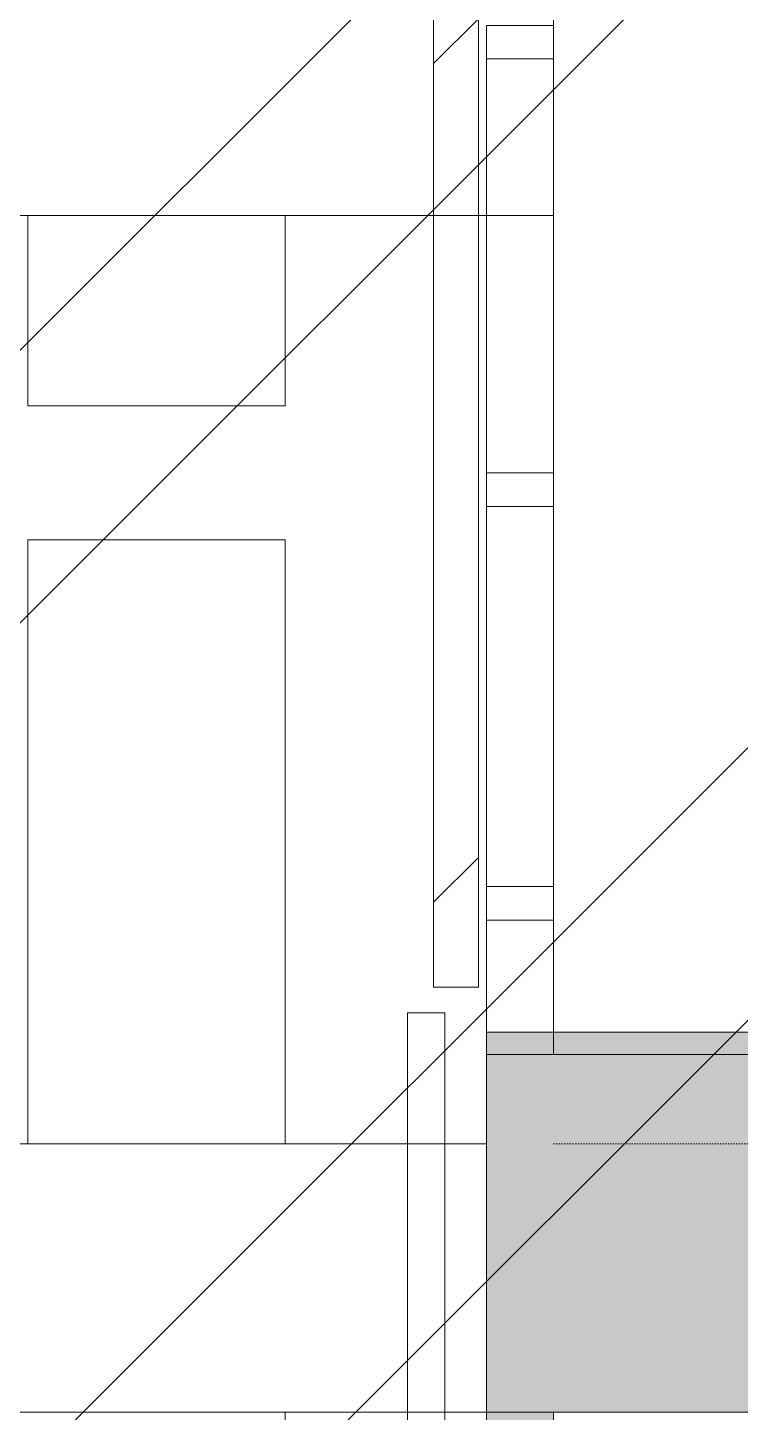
# Model space of a CAD drawing. Header units: millimetres. Extents: x -57519 to 497916, y -349472 to 446842.
# Drawn here: x 310878 to 312470, y 39607 to 42702 of the extents above; entities that cross this region are included whole.
import ezdxf

# ---------------------------------------------------------------- set-up
doc = ezdxf.new("R2010")
doc.units = ezdxf.units.MM
doc.linetypes.add('Dash_2_', pattern=[6, 3, -3])
for name, color, linetype, lineweight in [('A-AREA', 32, 'Dash_2_', 5), ('A-DETL-GENF', 92, 'Continuous', 5), ('A-FLOR', 192, 'Continuous', 5), ('A-FLOR-HRAL', 11, 'Continuous', 5), ('A-GLAZ-CURT', 52, 'Continuous', 20), ('A-GLAZ-CWMG', 51, 'Continuous', 20), ('A-WALL', 113, 'Continuous', 20), ('A-WALL-PATT', 111, 'Continuous', 20), ('I-FURN', 30, 'Continuous', 5), ('S-COLS', 52, 'Continuous', 20)]:
    doc.layers.add(name, color=color, linetype=linetype, lineweight=lineweight)

# ---------------------------------------------------------------- blocks, each defined once
blk = doc.blocks.new('System Panel - C4 Expanded Metal Mesh-13247645-SITE COVERAGE')
at = {"layer": 'A-GLAZ-CURT', "lineweight": 5}
for p, q in [((62114.3, 40207.5), (62114.3, 41557.5)), ((62114.3, 41557.5), (62264.3, 41557.5)), ((62264.3, 41557.5), (62114.3, 41557.5)), ((62114.3, 41557.5), (62114.3, 40207.5)), ((62264.3, 41557.5), (62689.3, 41557.5)), ((62689.3, 41557.5), (62264.3, 41557.5)), ((62689.3, 41557.5), (62689.3, 40207.5)), ((62689.3, 40207.5), (62689.3, 41557.5))]:
    blk.add_line(p, q, dxfattribs=at)
blk = doc.blocks.new('System Panel - C4 Expanded Metal Mesh-15091467-SITE COVERAGE')
at = {"layer": 'A-GLAZ-CURT', "lineweight": 5}
for p, q in [((62114.3, 42882.5), (62114.3, 43557.5)), ((62114.3, 43557.5), (62264.3, 43557.5)), ((62264.3, 43557.5), (62114.3, 43557.5)), ((62114.3, 43557.5), (62114.3, 42882.5)), ((62264.3, 43557.5), (62689.3, 43557.5)), ((62689.3, 43557.5), (62264.3, 43557.5)), ((62689.3, 43557.5), (62689.3, 42882.5)), ((62689.3, 42882.5), (62689.3, 43557.5)), ((62114.3, 41857.5), (62114.3, 42282.5)), ((62114.3, 42282.5), (62114.3, 41857.5)), ((62689.3, 42282.5), (62689.3, 41857.5)), ((62689.3, 41857.5), (62689.3, 42282.5)), ((62264.3, 41857.5), (62114.3, 41857.5)), ((62114.3, 41857.5), (62264.3, 41857.5)), ((62689.3, 41857.5), (62264.3, 41857.5)), ((62264.3, 41857.5), (62689.3, 41857.5))]:
    blk.add_line(p, q, dxfattribs=at)
blk = doc.blocks.new('System Panel - C4 Expanded Metal Mesh-13247623-SITE COVERAGE')
at = {"layer": 'A-GLAZ-CURT', "lineweight": 5}
for p, q in [((62689.3, 39557.5), (62689.3, 39607.5)), ((62689.3, 39607.5), (62689.3, 39557.5)), ((62963.3, 39557.5), (62689.3, 39557.5)), ((62689.3, 39557.5), (62963.3, 39557.5))]:
    blk.add_line(p, q, dxfattribs=at)
blk = doc.blocks.new('Railings 1 - Railings 1-14426586-SITE COVERAGE')
at = {"layer": 'A-FLOR-HRAL'}
for p, q in [((63139.3, 39607.5), (63186.8, 39607.5)), ((63239.3, 39607.5), (63139.3, 39607.5)), ((63239.3, 39607.5), (63191.8, 39607.5))]:
    blk.add_line(p, q, dxfattribs=at)
blk = doc.blocks.new('Rectangular Mullion - DLN_75 x 150mm _WD_-6631644-SITE COVERAGE')
at = {"layer": 'A-GLAZ-CWMG', "lineweight": 15}
for p, q in [((-75, 75), (0, 75)), ((-75, -75), (-75, 75)), ((0, 75), (0, -75)), ((0, -75), (-75, -75))]:
    blk.add_line(p, q, dxfattribs=at)
blk = doc.blocks.new('Rectangular Mullion - DLN_75 x 150mm _WD_-STUR_ OPENING-6621492-SITE COVERAGE')
at = {"layer": 'A-GLAZ-CWMG', "lineweight": 15}
for p, q in [((0, 75), (-75, 75)), ((-75, 75), (-75, -75)), ((0, -75), (0, 75)), ((-75, -75), (0, -75))]:
    blk.add_line(p, q, dxfattribs=at)
blk = doc.blocks.new('Furniture 3 - Furniture 3-16955423-SITE COVERAGE')
at = {"layer": 'I-FURN'}
h = blk.add_hatch(dxfattribs=at)
h.set_pattern_fill('FP_19', color=256, style=0, pattern_type=2)
h.set_pattern_definition([(45, (248763.4, 0), (-1237.437, 1237.437), []), (45, (248763.4, 1875), (-1237.437, 1237.437), [])])
h.paths.add_polyline_path([(63121.3, 40557.5), (63121.3, 45632.5), (63021.3, 45632.5), (63021.3, 40557.5)], flags=0)
for p, q in [((63021.3, 40557.5), (63021.3, 45632.5)), ((63121.3, 40557.5), (63121.3, 45632.5)), ((63021.3, 40557.5), (63121.3, 40557.5))]:
    blk.add_line(p, q, dxfattribs=at)

msp = doc.modelspace()

# ---------------------------------------------------------------- hatches: boundary and pattern name
at = {"layer": 'A-DETL-GENF'}
h = msp.add_hatch(dxfattribs=at)
h.set_pattern_fill('FP_40', color=250, style=0, pattern_type=2)
h.set_pattern_definition([(45, (248763.4, 0), (-1257.236, 1257.236), []), (45, (248763.4, 1905), (-1257.236, 1257.236), [])])
h.paths.add_polyline_path([(325750.1, -8642.5), (328562.7, -8642.5), (328562.7, 4657.5), (341312.7, 4657.5), (341312.7, 30557.5), (342712.7, 30557.5), (342712.7, 48907.7), (339962.7, 48907.7), (339962.7, 52157.5), (338962.7, 52157.5), (338962.7, 53757.5), (297512.7, 53757.5), (297512.7, 52247.5), (286277.7, 52247.5), (286277.7, 34407.5), (285902.7, 34407.5), (285902.7, 7407.5), (286277.7, 7407.5), (286277.7, -2267.5), (315555.2, -2267.5), (315555.2, -8642.5), (321257.1, -8642.5)], flags=0)
at = {"layer": 'A-WALL-PATT', "lineweight": 5, "transparency": 33554560}
msp.add_hatch(color=253, dxfattribs=at).paths.add_polyline_path([(311990.2, 37307.5), (312052.7, 37307.5), (312052.7, 39607.5), (311902.7, 39607.5), (311902.7, 37307.5)], flags=0)
at = {"layer": 'S-COLS', "transparency": 33554432}
msp.add_hatch(color=9, dxfattribs=at).paths.add_polyline_path([(312752.7, 39607.5), (312752.7, 40457.5), (311902.7, 40457.5), (311902.7, 39607.5), (312271, 39607.5)], flags=0)

# ---------------------------------------------------------------- linework, layer by layer
at = {"layer": 'A-AREA'}
msp.add_line((312052.7, 40207.5), (312652.7, 40207.5), dxfattribs=at)
at = {"layer": 'A-FLOR'}
for p, q in [((312052.7, 42282.5), (312052.7, 52007.5)), ((311902.7, 42632.5), (311902.7, 37157.5)), ((301402.7, 42282.5), (311902.7, 42282.5)), ((312052.7, 42282.5), (312052.7, 40407.5)), ((312052.7, 40457.5), (312752.7, 40457.5)), ((312052.7, 40407.5), (312697.9, 40407.5)), ((312052.7, 40407.5), (312652.7, 40407.5)), ((311726.7, 40207.5), (301452.7, 40207.5)), ((311902.7, 40207.5), (311809.7, 40207.5)), ((301452.7, 39607.5), (311726.7, 39607.5)), ((311809.7, 39607.5), (311902.7, 39607.5)), ((312052.7, 39607.5), (321257.1, 39607.5)), ((312652.7, 39607.5), (312052.7, 39607.5)), ((312052.7, 39607.5), (312052.7, 31607.5))]:
    msp.add_line(p, q, dxfattribs=at)
at = {"layer": 'A-WALL', "lineweight": 5}
for p, q in [((311902.7, 42282.5), (312052.7, 42282.5)), ((311726.7, 39431.5), (311726.7, 40500.5)), ((311726.7, 40500.5), (311809.7, 40500.5)), ((311809.7, 40500.5), (311809.7, 39431.5)), ((312052.7, 40407.5), (311902.7, 40407.5)), ((311726.7, 40207.5), (311809.7, 40207.5)), ((311809.7, 39607.5), (311726.7, 39607.5)), ((311902.7, 39607.5), (327635.1, 39607.5)), ((312052.7, 39607.5), (311902.7, 39607.5))]:
    msp.add_line(p, q, dxfattribs=at)
at = {"layer": 'S-COLS', "color": 53}
for p, q in [((312752.7, 40457.5), (311902.7, 40457.5)), ((311902.7, 40457.5), (311902.7, 39607.5)), ((311902.7, 39607.5), (312752.7, 39607.5))]:
    msp.add_line(p, q, dxfattribs=at)
at = {"layer": 'S-COLS', "color": 253, "lineweight": 5}
for p, q in [((311902.7, 40457.5), (312052.7, 40457.5)), ((312052.7, 40457.5), (312752.7, 40457.5)), ((312052.7, 39607.5), (311902.7, 39607.5))]:
    msp.add_line(p, q, dxfattribs=at)
at = {"layer": 'S-COLS', "color": 254, "lineweight": 5}
for p, q in [((312702.7, 40407.5), (311902.7, 40407.5)), ((311902.7, 40407.5), (311902.7, 40207.5)), ((311902.7, 40207.5), (311902.7, 39607.5)), ((311902.7, 39607.5), (311902.7, 40092.7)), ((311902.7, 39607.5), (312052.7, 39607.5)), ((312052.7, 39607.5), (312502.7, 39607.5))]:
    msp.add_line(p, q, dxfattribs=at)
at = {"layer": 'S-COLS', "color": 10, "lineweight": 5}
for p, q in [((311902.7, 40207.5), (311902.7, 40407.5)), ((311902.7, 40407.5), (312052.7, 40407.5)), ((311902.7, 40092.7), (311902.7, 40207.5)), ((311950.2, 39607.5), (311902.7, 39607.5)), ((312002.7, 39607.5), (311955.2, 39607.5)), ((312271, 39607.5), (312002.7, 39607.5))]:
    msp.add_line(p, q, dxfattribs=at)

# ---------------------------------------------------------------- block references
at = {"layer": 'A-FLOR-HRAL'}
msp.add_blockref('Railings 1 - Railings 1-14426586-SITE COVERAGE', (248763.4, 0), dxfattribs=at)
at = {"layer": 'A-GLAZ-CURT', "lineweight": 5}
for name in ['System Panel - C4 Expanded Metal Mesh-15091467-SITE COVERAGE', 'System Panel - C4 Expanded Metal Mesh-13247645-SITE COVERAGE', 'System Panel - C4 Expanded Metal Mesh-13247623-SITE COVERAGE']:
    msp.add_blockref(name, (248763.4, 0), dxfattribs=at)
at = {"layer": 'A-GLAZ-CWMG', "lineweight": 5, "extrusion": (0, 0, -1), "rotation": 89.9999999999999}
for p in [(-311977.7, 42707.5), (-311977.7, 41707.5)]:
    msp.add_blockref('Rectangular Mullion - DLN_75 x 150mm _WD_-6631644-SITE COVERAGE', p, dxfattribs=at)
at = {"layer": 'A-GLAZ-CWMG', "lineweight": 5, "rotation": 270.0000000000001}
msp.add_blockref('Rectangular Mullion - DLN_75 x 150mm _WD_-STUR_ OPENING-6621492-SITE COVERAGE', (311977.7, 40707.5), dxfattribs=at)
at = {"layer": 'I-FURN'}
msp.add_blockref('Furniture 3 - Furniture 3-16955423-SITE COVERAGE', (248763.4, 0), dxfattribs=at)

doc.saveas('drawing.dxf')
